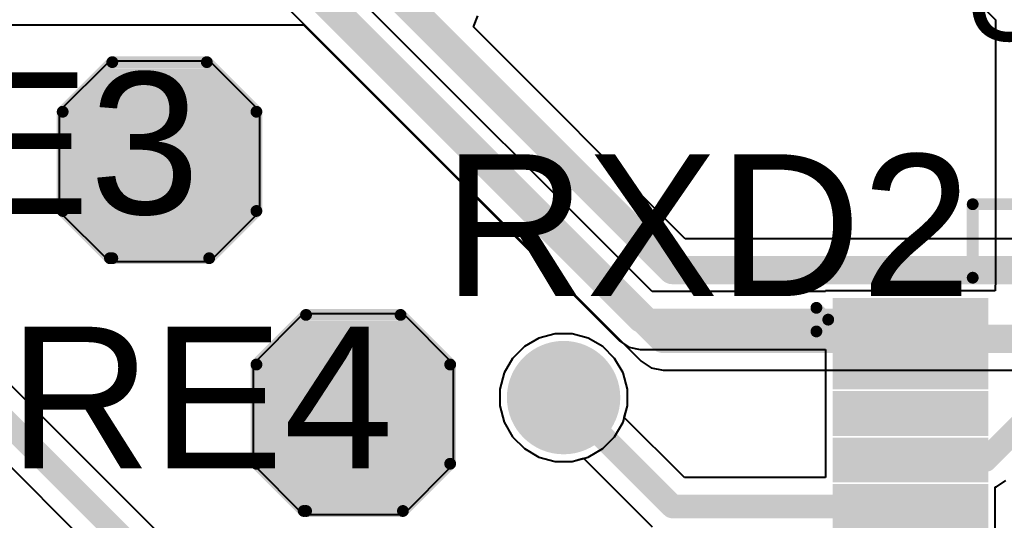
# Model space of a CAD drawing. Header units: millimetres. Extents: x -0.13 to 3.86, y -0.01 to 4.3.
# Drawn here: x 0.6298 to 1.0465, y 2.8031 to 3.015 of the extents above; entities that cross this region are included whole.
import ezdxf

# ---------------------------------------------------------------- set-up
doc = ezdxf.new("R2010")
doc.units = ezdxf.units.MM
doc.header["$MEASUREMENT"] = 0
for name, color, linetype in [('BottomLayer', 5, 'Continuous'), ('BottomSolder', 6, 'Continuous'), ('MultiLayer', 9, 'Continuous'), ('PadHoleLayer', 156, 'Continuous'), ('TopLayer', 1, 'Continuous'), ('TopOverlay', 2, 'Continuous'), ('TopPaste', 8, 'Continuous'), ('TopSolder', 216, 'Continuous')]:
    doc.layers.add(name, color=color, linetype=linetype)
doc.styles.add('Arial', font='arial.ttf', dxfattribs={"height": 0.2})

# ---------------------------------------------------------------- blocks, each defined once
blk = doc.blocks.new('T____P______TH_1_8___H_________0_92___49')
at = {"layer": 'BottomLayer'}
blk.add_hatch(color=5, dxfattribs=at).paths.add_polyline_path([(0.01772, 0.03543), (-0.01772, 0.03543), (-0.03543, 0.01772), (-0.03543, -0.01772), (-0.01772, -0.03543), (0.01772, -0.03543), (0.03543, -0.01772), (0.03543, 0.01772)])
at = {"layer": 'BottomSolder'}
blk.add_hatch(color=6, dxfattribs=at).paths.add_polyline_path([(0.01972, 0.03943), (-0.01972, 0.03943), (-0.03943, 0.01972), (-0.03943, -0.01972), (-0.01972, -0.03943), (0.01972, -0.03943), (0.03943, -0.01972), (0.03943, 0.01972)])
at = {"layer": 'MultiLayer'}
blk.add_hatch(color=9, dxfattribs=at).paths.add_polyline_path([(0.01772, 0.03543), (-0.01772, 0.03543), (-0.03543, 0.01772), (-0.03543, -0.01772), (-0.01772, -0.03543), (0.01772, -0.03543), (0.03543, -0.01772), (0.03543, 0.01772)])
at = {"layer": 'PadHoleLayer'}
h = blk.add_hatch(color=156, dxfattribs=at)
edge = h.paths.add_edge_path()
edge.add_arc((0, 0), 0.01811, 0, 360)
at = {"layer": 'TopLayer'}
blk.add_hatch(color=1, dxfattribs=at).paths.add_polyline_path([(0.01772, 0.03543), (-0.01772, 0.03543), (-0.03543, 0.01772), (-0.03543, -0.01772), (-0.01772, -0.03543), (0.01772, -0.03543), (0.03543, -0.01772), (0.03543, 0.01772)])
at = {"layer": 'TopSolder'}
blk.add_hatch(color=216, dxfattribs=at).paths.add_polyline_path([(0.01972, 0.03943), (-0.01972, 0.03943), (-0.03943, 0.01972), (-0.03943, -0.01972), (-0.01972, -0.03943), (0.01972, -0.03943), (0.03943, -0.01972), (0.03943, 0.01972)])
at = {"layer": 'TopOverlay', "const_width": 0.005}
for points in [[(-0.041, 0.021), (-0.02, 0.042)], [(-0.02, 0.042), (0.02, 0.042)], [(0.02, 0.042), (0.041, 0.021)], [(-0.041, -0.021), (-0.041, 0.021)], [(0.041, -0.021), (0.041, 0.021)], [(-0.041, -0.021), (-0.021, -0.041)], [(0.021, -0.041), (0.041, -0.021)], [(-0.02, -0.041), (0.021, -0.041)]]:
    blk.add_lwpolyline(points, dxfattribs=at)
at = {"layer": 'TopOverlay', "const_width": 0.0025}
for points in [[(-0.02125, 0.042, 1), (-0.01875, 0.042, 1)], [(-0.02125, 0.042, 1), (-0.01875, 0.042, 1)], [(0.01875, 0.042, 1), (0.02125, 0.042, 1)], [(0.01875, 0.042, 1), (0.02125, 0.042, 1)], [(-0.04225, 0.021, 1), (-0.03975, 0.021, 1)], [(-0.04225, 0.021, 1), (-0.03975, 0.021, 1)], [(0.03975, 0.021, 1), (0.04225, 0.021, 1)], [(0.03975, 0.021, 1), (0.04225, 0.021, 1)], [(-0.04225, -0.021, 1), (-0.03975, -0.021, 1)], [(-0.04225, -0.021, 1), (-0.03975, -0.021, 1)], [(0.03975, -0.021, 1), (0.04225, -0.021, 1)], [(0.03975, -0.021, 1), (0.04225, -0.021, 1)], [(-0.02225, -0.041, 1), (-0.01975, -0.041, 1)], [(-0.02125, -0.041, 1), (-0.01875, -0.041, 1)], [(0.01975, -0.041, 1), (0.02225, -0.041, 1)], [(0.01975, -0.041, 1), (0.02225, -0.041, 1)]]:
    blk.add_lwpolyline(points, format="xyb", close=True, dxfattribs=at)
blk = doc.blocks.new('T____P______TH_1_8___H_________0_92___50')
at = {"layer": 'BottomLayer'}
blk.add_hatch(color=5, dxfattribs=at).paths.add_polyline_path([(0.01772, 0.03543), (-0.01772, 0.03543), (-0.03543, 0.01772), (-0.03543, -0.01772), (-0.01772, -0.03543), (0.01772, -0.03543), (0.03543, -0.01772), (0.03543, 0.01772)])
at = {"layer": 'BottomSolder'}
blk.add_hatch(color=6, dxfattribs=at).paths.add_polyline_path([(0.01972, 0.03943), (-0.01972, 0.03943), (-0.03943, 0.01972), (-0.03943, -0.01972), (-0.01972, -0.03943), (0.01972, -0.03943), (0.03943, -0.01972), (0.03943, 0.01972)])
at = {"layer": 'MultiLayer'}
blk.add_hatch(color=9, dxfattribs=at).paths.add_polyline_path([(0.01772, 0.03543), (-0.01772, 0.03543), (-0.03543, 0.01772), (-0.03543, -0.01772), (-0.01772, -0.03543), (0.01772, -0.03543), (0.03543, -0.01772), (0.03543, 0.01772)])
at = {"layer": 'PadHoleLayer'}
h = blk.add_hatch(color=156, dxfattribs=at)
edge = h.paths.add_edge_path()
edge.add_arc((0, 0), 0.01811, 0, 360)
at = {"layer": 'TopLayer'}
blk.add_hatch(color=1, dxfattribs=at).paths.add_polyline_path([(0.01772, 0.03543), (-0.01772, 0.03543), (-0.03543, 0.01772), (-0.03543, -0.01772), (-0.01772, -0.03543), (0.01772, -0.03543), (0.03543, -0.01772), (0.03543, 0.01772)])
at = {"layer": 'TopSolder'}
blk.add_hatch(color=216, dxfattribs=at).paths.add_polyline_path([(0.01972, 0.03943), (-0.01972, 0.03943), (-0.03943, 0.01972), (-0.03943, -0.01972), (-0.01972, -0.03943), (0.01972, -0.03943), (0.03943, -0.01972), (0.03943, 0.01972)])
at = {"layer": 'TopOverlay', "const_width": 0.005}
for points in [[(-0.041, 0.021), (-0.02, 0.042)], [(-0.02, 0.042), (0.02, 0.042)], [(0.02, 0.042), (0.041, 0.021)], [(-0.041, -0.021), (-0.041, 0.021)], [(0.041, -0.021), (0.041, 0.021)], [(-0.041, -0.021), (-0.021, -0.041)], [(0.021, -0.041), (0.041, -0.021)], [(-0.02, -0.041), (0.021, -0.041)]]:
    blk.add_lwpolyline(points, dxfattribs=at)
at = {"layer": 'TopOverlay', "const_width": 0.0025}
for points in [[(-0.02125, 0.042, 1), (-0.01875, 0.042, 1)], [(-0.02125, 0.042, 1), (-0.01875, 0.042, 1)], [(0.01875, 0.042, 1), (0.02125, 0.042, 1)], [(0.01875, 0.042, 1), (0.02125, 0.042, 1)], [(-0.04225, 0.021, 1), (-0.03975, 0.021, 1)], [(-0.04225, 0.021, 1), (-0.03975, 0.021, 1)], [(0.03975, 0.021, 1), (0.04225, 0.021, 1)], [(0.03975, 0.021, 1), (0.04225, 0.021, 1)], [(-0.04225, -0.021, 1), (-0.03975, -0.021, 1)], [(-0.04225, -0.021, 1), (-0.03975, -0.021, 1)], [(0.03975, -0.021, 1), (0.04225, -0.021, 1)], [(0.03975, -0.021, 1), (0.04225, -0.021, 1)], [(-0.02225, -0.041, 1), (-0.01975, -0.041, 1)], [(-0.02125, -0.041, 1), (-0.01875, -0.041, 1)], [(0.01975, -0.041, 1), (0.02225, -0.041, 1)], [(0.01975, -0.041, 1), (0.02225, -0.041, 1)]]:
    blk.add_lwpolyline(points, format="xyb", close=True, dxfattribs=at)
blk = doc.blocks.new('T____P______TH_1_8___H_________0_92___59')
at = {"layer": 'BottomLayer'}
h = blk.add_hatch(color=5, dxfattribs=at)
edge = h.paths.add_edge_path()
edge.add_arc((0, 0), 0.02, 0, 360)
at = {"layer": 'BottomSolder'}
h = blk.add_hatch(color=6, dxfattribs=at)
edge = h.paths.add_edge_path()
edge.add_arc((0, 0), 0.024, 0, 360)
at = {"layer": 'MultiLayer'}
h = blk.add_hatch(color=9, dxfattribs=at)
edge = h.paths.add_edge_path()
edge.add_arc((0, 0), 0.02, 0, 360)
at = {"layer": 'PadHoleLayer'}
h = blk.add_hatch(color=156, dxfattribs=at)
edge = h.paths.add_edge_path()
edge.add_arc((0, 0), 0.01, 0, 360)
at = {"layer": 'TopLayer'}
h = blk.add_hatch(color=1, dxfattribs=at)
edge = h.paths.add_edge_path()
edge.add_arc((0, 0), 0.02, 0, 360)
at = {"layer": 'TopSolder'}
h = blk.add_hatch(color=216, dxfattribs=at)
edge = h.paths.add_edge_path()
edge.add_arc((0, 0), 0.024, 0, 360)
blk = doc.blocks.new('64_TQFP__10_10__101')
at = {"layer": 'TopLayer'}
for points in [[(-0.25217, 0.15315), (-0.19429, 0.15315), (-0.19429, 0.14213), (-0.25217, 0.14213)], [(-0.25217, 0.13346), (-0.19429, 0.13346), (-0.19429, 0.12244), (-0.25217, 0.12244)], [(-0.25217, 0.11378), (-0.19429, 0.11378), (-0.19429, 0.10276), (-0.25217, 0.10276)], [(-0.25217, 0.09409), (-0.19429, 0.09409), (-0.19429, 0.08307), (-0.25217, 0.08307)], [(-0.25217, 0.07441), (-0.19429, 0.07441), (-0.19429, 0.06339), (-0.25217, 0.06339)]]:
    blk.add_hatch(color=1, dxfattribs=at).paths.add_polyline_path(points)
at = {"layer": 'TopPaste'}
for points in [[(-0.25217, 0.15315), (-0.19429, 0.15315), (-0.19429, 0.14213), (-0.25217, 0.14213)], [(-0.25217, 0.13346), (-0.19429, 0.13346), (-0.19429, 0.12244), (-0.25217, 0.12244)], [(-0.25217, 0.11378), (-0.19429, 0.11378), (-0.19429, 0.10276), (-0.25217, 0.10276)], [(-0.25217, 0.09409), (-0.19429, 0.09409), (-0.19429, 0.08307), (-0.25217, 0.08307)], [(-0.25217, 0.07441), (-0.19429, 0.07441), (-0.19429, 0.06339), (-0.25217, 0.06339)]]:
    blk.add_hatch(color=8, dxfattribs=at).paths.add_polyline_path(points)
at = {"layer": 'TopSolder'}
for points in [[(-0.25617, 0.15715), (-0.19029, 0.15715), (-0.19029, 0.13813), (-0.25617, 0.13813)], [(-0.25617, 0.13746), (-0.19029, 0.13746), (-0.19029, 0.11844), (-0.25617, 0.11844)], [(-0.25617, 0.11778), (-0.19029, 0.11778), (-0.19029, 0.09876), (-0.25617, 0.09876)], [(-0.25617, 0.09809), (-0.19029, 0.09809), (-0.19029, 0.07907), (-0.25617, 0.07907)], [(-0.25617, 0.07841), (-0.19029, 0.07841), (-0.19029, 0.05939), (-0.25617, 0.05939)]]:
    blk.add_hatch(color=216, dxfattribs=at).paths.add_polyline_path(points)
at = {"layer": 'TopOverlay', "const_width": 0.005}
for points in [[(-0.19685, 0.19685), (-0.16575, 0.19685)], [(-0.19685, 0.16575), (-0.19685, 0.19685)], [(-0.263, 0.153), (-0.258, 0.148)], [(-0.263, 0.143), (-0.263, 0.153)], [(-0.263, 0.143), (-0.258, 0.148)]]:
    blk.add_lwpolyline(points, dxfattribs=at)
at = {"layer": 'TopOverlay', "const_width": 0.0025}
for points in [[(-0.1981, 0.19685, 1), (-0.1956, 0.19685, 1)], [(-0.1981, 0.19685, 1), (-0.1956, 0.19685, 1)], [(-0.1981, 0.16575, 1), (-0.1956, 0.16575, 1)], [(-0.26425, 0.153, 1), (-0.26175, 0.153, 1)], [(-0.26425, 0.153, 1), (-0.26175, 0.153, 1)], [(-0.25925, 0.148, 1), (-0.25675, 0.148, 1)], [(-0.25925, 0.148, 1), (-0.25675, 0.148, 1)], [(-0.26425, 0.143, 1), (-0.26175, 0.143, 1)], [(-0.26425, 0.143, 1), (-0.26175, 0.143, 1)]]:
    blk.add_lwpolyline(points, format="xyb", close=True, dxfattribs=at)

msp = doc.modelspace()

# ---------------------------------------------------------------- linework, layer by layer
at = {"layer": 'BottomLayer'}
for p, q in [((0.71663, 3.04663), (0.89278, 2.87047)), ((0.8218, 3.01195), (0.82371, 3.01657)), ((0.91149, 2.92225), (0.8218, 3.01195)), ((0.66778, 2.99743), (0.64657, 2.97622)), ((0.71022, 2.99743), (0.66778, 2.99743)), ((0.73143, 2.97622), (0.71022, 2.99743)), ((0.64657, 2.97622), (0.64657, 2.93378)), ((0.73143, 2.93378), (0.73143, 2.97622)), ((0.70407, 2.78224), (0.52765, 2.95865)), ((0.51393, 2.93776), (0.69035, 2.76135)), ((0.64657, 2.93378), (0.66778, 2.91257)), ((0.71022, 2.91257), (0.73143, 2.93378)), ((1.29465, 2.92225), (0.91149, 2.92225)), ((0.66778, 2.91257), (0.71022, 2.91257)), ((0.74978, 2.89043), (0.72857, 2.86922)), ((0.79222, 2.89043), (0.74978, 2.89043)), ((0.81343, 2.86922), (0.79222, 2.89043)), ((0.84958, 2.88016), (0.84342, 2.87661)), ((0.85645, 2.882), (0.84958, 2.88016)), ((0.86356, 2.882), (0.85645, 2.882)), ((0.87042, 2.88016), (0.86356, 2.882)), ((0.87658, 2.87661), (0.87042, 2.88016)), ((0.84342, 2.87661), (0.8384, 2.87158)), ((0.88161, 2.87158), (0.87658, 2.87661)), ((0.8384, 2.87158), (0.83484, 2.86542)), ((0.88516, 2.86542), (0.88161, 2.87158)), ((0.72857, 2.86922), (0.72857, 2.82678)), ((0.81343, 2.82678), (0.81343, 2.86922)), ((0.89278, 2.87047), (0.89708, 2.8676)), ((0.89708, 2.8676), (0.90215, 2.86659)), ((0.83484, 2.86542), (0.833, 2.85855)), ((0.887, 2.85855), (0.88516, 2.86542)), ((0.90215, 2.86659), (1.10392, 2.86659)), ((0.833, 2.85855), (0.833, 2.85145)), ((0.887, 2.85145), (0.887, 2.85855)), ((0.833, 2.85145), (0.83484, 2.84458)), ((0.88516, 2.84458), (0.887, 2.85145)), ((0.83484, 2.84458), (0.8384, 2.83842)), ((0.88161, 2.83842), (0.88516, 2.84458)), ((0.8384, 2.83842), (0.84342, 2.83339)), ((0.87658, 2.83339), (0.88161, 2.83842)), ((0.84342, 2.83339), (0.84958, 2.82984)), ((0.84958, 2.82984), (0.85645, 2.828)), ((0.86356, 2.828), (0.87042, 2.82984)), ((0.87042, 2.82984), (0.87658, 2.83339)), ((0.72857, 2.82678), (0.74978, 2.80557)), ((0.79222, 2.80557), (0.81343, 2.82678)), ((0.85645, 2.828), (0.86356, 2.828)), ((0.74978, 2.80557), (0.79222, 2.80557))]:
    msp.add_line(p, q, dxfattribs=at)
for points, const_width in [([(0.746, 3.069), (0.906, 2.909)], 0.012), ([(0.726, 3.056), (0.90215, 2.87985)], 0.012), ([(0.519, 2.95), (0.699, 2.77)], 0.01), ([(0.906, 2.909), (1.308, 2.909)], 0.012), ([(0.90215, 2.87985), (1.31737, 2.87985)], 0.012)]:
    msp.add_lwpolyline(points, dxfattribs=dict(at, const_width=const_width))
at = {"layer": 'BottomLayer', "const_width": 0.006}
for points in [[(0.903, 2.909, 1), (0.909, 2.909, 1)], [(0.903, 2.909, 1), (0.909, 2.909, 1)], [(0.89915, 2.87985, 1), (0.90515, 2.87985, 1)], [(0.89915, 2.87985, 1), (0.90515, 2.87985, 1)]]:
    msp.add_lwpolyline(points, format="xyb", close=True, dxfattribs=at)
at = {"layer": 'TopLayer'}
for p, q in [((0.9834, 3.0743), (1.04276, 3.01493)), ((0.89743, 2.89987), (0.76365, 3.03365)), ((1.04276, 3.01493), (1.04276, 2.90513)), ((0.32411, 3.01276), (0.74993, 3.01276)), ((0.74993, 3.01276), (0.88371, 2.87899)), ((0.66778, 2.99743), (0.64657, 2.97622)), ((0.71022, 2.99743), (0.66778, 2.99743)), ((0.73143, 2.97622), (0.71022, 2.99743)), ((0.64657, 2.97622), (0.64657, 2.93378)), ((0.73143, 2.93378), (0.73143, 2.97622)), ((0.64657, 2.93378), (0.66778, 2.91257)), ((0.71022, 2.91257), (0.73143, 2.93378)), ((0.66778, 2.91257), (0.71022, 2.91257)), ((1.04276, 2.90513), (1.04271, 2.90015)), ((0.97083, 2.89987), (0.89743, 2.89987)), ((1.04271, 2.90015), (0.97083, 2.90015)), ((0.97083, 2.90015), (0.97083, 2.89987)), ((0.74978, 2.89043), (0.72857, 2.86922)), ((0.79222, 2.89043), (0.74978, 2.89043)), ((0.81343, 2.86922), (0.79222, 2.89043)), ((0.84958, 2.88016), (0.84342, 2.87661)), ((0.85645, 2.882), (0.84958, 2.88016)), ((0.86356, 2.882), (0.85645, 2.882)), ((0.87042, 2.88016), (0.86356, 2.882)), ((0.87658, 2.87661), (0.87042, 2.88016)), ((0.84342, 2.87661), (0.8384, 2.87158)), ((0.88161, 2.87158), (0.87658, 2.87661)), ((0.88371, 2.87899), (0.88768, 2.87633)), ((0.88768, 2.87633), (0.89236, 2.8754)), ((0.89236, 2.8754), (0.97083, 2.8754)), ((0.97083, 2.8754), (0.97083, 2.85544)), ((0.8384, 2.87158), (0.83484, 2.86542)), ((0.88516, 2.86542), (0.88161, 2.87158)), ((0.72857, 2.86922), (0.72857, 2.82678)), ((0.81343, 2.82678), (0.81343, 2.86922)), ((0.83484, 2.86542), (0.833, 2.85855)), ((0.887, 2.85855), (0.88516, 2.86542)), ((0.833, 2.85855), (0.833, 2.85145)), ((0.887, 2.85145), (0.887, 2.85855)), ((0.97083, 2.85544), (0.97083, 2.82113)), ((0.833, 2.85145), (0.83484, 2.84458)), ((0.8857, 2.8466), (0.887, 2.85145)), ((0.91117, 2.82113), (0.8857, 2.8466)), ((0.83484, 2.84458), (0.8384, 2.83842)), ((0.8384, 2.83842), (0.84342, 2.83339)), ((0.84342, 2.83339), (0.84958, 2.82984)), ((0.84958, 2.82984), (0.85645, 2.828)), ((0.72857, 2.82678), (0.74978, 2.80557)), ((0.79222, 2.80557), (0.81343, 2.82678)), ((0.85645, 2.828), (0.86356, 2.828)), ((0.86356, 2.828), (0.8684, 2.8293)), ((0.8684, 2.8293), (0.89745, 2.80025)), ((0.97083, 2.82113), (0.91117, 2.82113)), ((1.04271, 2.81717), (1.04326, 2.81728)), ((1.04271, 2.7767), (1.04271, 2.81717)), ((1.04326, 2.81728), (1.04723, 2.81993)), ((0.74978, 2.80557), (0.79222, 2.80557))]:
    msp.add_line(p, q, dxfattribs=at)
at = {"layer": 'TopLayer', "const_width": 0.01}
for points in [[(0.755, 3.025), (0.89236, 2.88764)], [(0.89236, 2.88764), (1.00677, 2.88764)], [(0.86, 2.855), (0.9061, 2.8089)], [(1.03858, 2.82858), (1.055, 2.845)], [(1.00677, 2.82858), (1.03858, 2.82858)], [(0.9061, 2.8089), (1.00677, 2.8089)]]:
    msp.add_lwpolyline(points, dxfattribs=at)
at = {"layer": 'TopLayer', "const_width": 0.005}
for points in [[(0.88986, 2.88764, 1), (0.89486, 2.88764, 1)], [(0.88986, 2.88764, 1), (0.89486, 2.88764, 1)], [(1.00427, 2.88764, 1), (1.00927, 2.88764, 1)], [(0.8575, 2.855, 1), (0.8625, 2.855, 1)], [(1.00427, 2.82858, 1), (1.00927, 2.82858, 1)], [(1.03608, 2.82858, 1), (1.04108, 2.82858, 1)], [(1.03608, 2.82858, 1), (1.04108, 2.82858, 1)], [(0.9036, 2.8089, 1), (0.9086, 2.8089, 1)], [(0.9036, 2.8089, 1), (0.9086, 2.8089, 1)], [(1.00427, 2.8089, 1), (1.00927, 2.8089, 1)]]:
    msp.add_lwpolyline(points, format="xyb", close=True, dxfattribs=at)

# ---------------------------------------------------------------- block references
for name, p in [('T____P______TH_1_8___H_________0_92___49', (0.689, 2.955)), ('64_TQFP__10_10__101', (1.23, 2.74)), ('T____P______TH_1_8___H_________0_92___50', (0.771, 2.848)), ('T____P______TH_1_8___H_________0_92___59', (0.86, 2.855))]:
    msp.add_blockref(name, p)

# ---------------------------------------------------------------- texts
at = {"layer": 'TopOverlay', "style": 'Arial'}
for s, height, p in [('U11', 0.04, (1.02868, 3.00601)), ('RE3', 0.06, (0.543, 2.9327)), ('RXD2', 0.06, (0.809, 2.898)), ('RE4', 0.06, (0.625, 2.825))]:
    msp.add_text(s, height=height, dxfattribs=at).set_placement(p)

doc.saveas('drawing.dxf')
